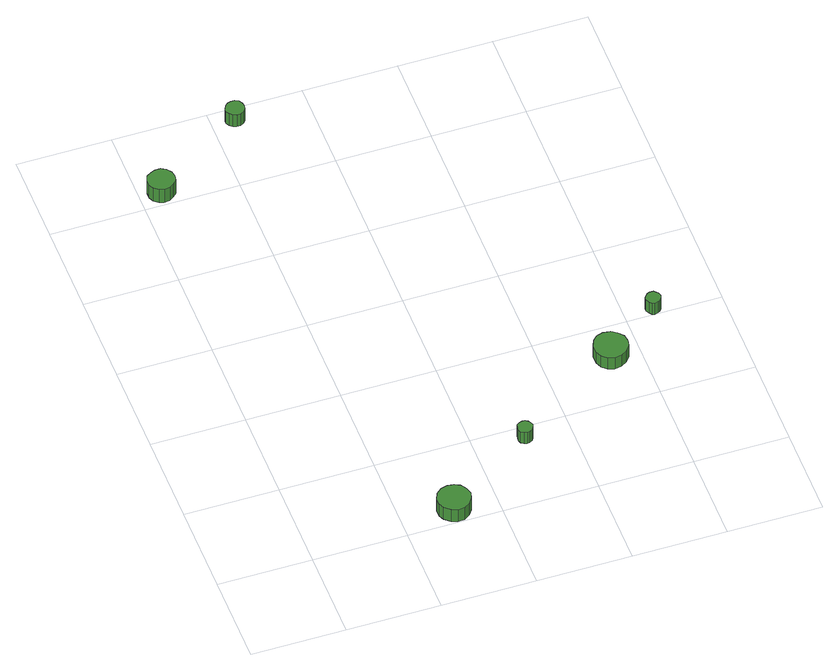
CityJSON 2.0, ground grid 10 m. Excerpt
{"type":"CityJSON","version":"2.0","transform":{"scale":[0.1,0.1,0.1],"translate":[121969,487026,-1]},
"CityObjects":{
"tree1":{"type":"SolitaryVegetationObject","attributes":{"function":"something"},"geometry":[{"type":"MultiSurface","lod":"1","boundaries":[[[0,1,2,3,4,5,6,7,8,9,10,11,12,13,14]],[[15,16,17,18,19,20,21,22,23,24,25,26,27,28,29]],[[0,29,28,1]],[[1,28,27,2]],[[2,27,26,3]],[[3,26,25,4]],[[4,25,24,5]],[[5,24,23,6]],[[6,23,22,7]],[[7,22,21,8]],[[8,21,20,9]],[[9,20,19,10]],[[10,19,18,11]],[[11,18,17,12]],[[12,17,16,13]],[[13,16,15,14]],[[14,15,29,0]]]}]},
"tree2":{"type":"SolitaryVegetationObject","attributes":{"function":"something"},"geometry":[{"type":"MultiSurface","lod":"1","boundaries":[[[30,31,32,33,34,35,36,37,38,39,40,41,42,43,44]],[[45,46,47,48,49,50,51,52,53,54,55,56,57,58,59]],[[30,59,58,31]],[[31,58,57,32]],[[32,57,56,33]],[[33,56,55,34]],[[34,55,54,35]],[[35,54,53,36]],[[36,53,52,37]],[[37,52,51,38]],[[38,51,50,39]],[[39,50,49,40]],[[40,49,48,41]],[[41,48,47,42]],[[42,47,46,43]],[[43,46,45,44]],[[44,45,59,30]]]}]},
"tree3":{"type":"SolitaryVegetationObject","attributes":{"function":"something"},"geometry":[{"type":"MultiSurface","lod":"1","boundaries":[[[60,61,62,63,64,65,66,67,68,69,70,71,72,73,74]],[[75,76,77,78,79,80,81,82,83,84,85,86,87,88,89]],[[60,89,88,61]],[[61,88,87,62]],[[62,87,86,63]],[[63,86,85,64]],[[64,85,84,65]],[[65,84,83,66]],[[66,83,82,67]],[[67,82,81,68]],[[68,81,80,69]],[[69,80,79,70]],[[70,79,78,71]],[[71,78,77,72]],[[72,77,76,73]],[[73,76,75,74]],[[74,75,89,60]]]}]},
"tree4":{"type":"SolitaryVegetationObject","attributes":{"function":"something"},"geometry":[{"type":"MultiSurface","lod":"1","boundaries":[[[90,91,92,93,94,95,96,97,98,99,100,101,102,103,104]],[[105,106,107,108,109,110,111,112,113,114,115,116,117,118,119]],[[90,119,118,91]],[[91,118,117,92]],[[92,117,116,93]],[[93,116,115,94]],[[94,115,114,95]],[[95,114,113,96]],[[96,113,112,97]],[[97,112,111,98]],[[98,111,110,99]],[[99,110,109,100]],[[100,109,108,101]],[[101,108,107,102]],[[102,107,106,103]],[[103,106,105,104]],[[104,105,119,90]]]}]},
"tree5":{"type":"SolitaryVegetationObject","attributes":{"function":"something"},"geometry":[{"type":"MultiSurface","lod":"1","boundaries":[[[120,121,122,123,124,125,126,127,128,129,130,131,132,133,134]],[[135,136,137,138,139,140,141,142,143,144,145,146,147,148,149]],[[120,149,148,121]],[[121,148,147,122]],[[122,147,146,123]],[[123,146,145,124]],[[124,145,144,125]],[[125,144,143,126]],[[126,143,142,127]],[[127,142,141,128]],[[128,141,140,129]],[[129,140,139,130]],[[130,139,138,131]],[[131,138,137,132]],[[132,137,136,133]],[[133,136,135,134]],[[134,135,149,120]]]}]},
"tree6":{"type":"SolitaryVegetationObject","attributes":{"function":"something"},"geometry":[{"type":"MultiSurface","lod":"1","boundaries":[[[150,151,152,153,154,155,156,157,158,159,160,161,162,163,164]],[[165,166,167,168,169,170,171,172,173,174,175,176,177,178,179]],[[150,179,178,151]],[[151,178,177,152]],[[152,177,176,153]],[[153,176,175,154]],[[154,175,174,155]],[[155,174,173,156]],[[156,173,172,157]],[[157,172,171,158]],[[158,171,170,159]],[[159,170,169,160]],[[160,169,168,161]],[[161,168,167,162]],[[162,167,166,163]],[[163,166,165,164]],[[164,165,179,150]]]}]}
},
"vertices":[
[172,18,25],[170,25,25],[166,31,25],[160,34,25],[153,35,25],[146,33,25],[140,28,25],[137,21,25],[137,14,25],[140,8,25],[146,3,25],[153,0,25],[160,1,25],[166,5,25],[170,11,25],[170,11,8],[166,5,8],[160,1,8],[153,0,8],[146,3,8],[140,8,8],[137,14,8],[137,21,8],[140,28,8],[146,33,8],[153,35,8],[160,34,8],[166,31,8],[170,25,8],[172,18,8],
[37,517,26],[36,523,26],[32,528,26],[27,531,26],[21,531,26],[16,529,26],[11,526,26],[9,520,26],[9,514,26],[11,509,26],[16,505,26],[21,503,26],[27,504,26],[32,507,26],[36,511,26],[36,511,7],[32,507,7],[27,504,7],[21,503,7],[16,505,7],[11,509,7],[9,514,7],[9,520,7],[11,526,7],[16,529,7],[21,531,7],[27,531,7],[32,528,7],[36,523,7],[37,517,7],
[261,85,24],[260,88,24],[258,91,24],[255,93,24],[252,93,24],[249,92,24],[246,90,24],[245,87,24],[245,83,24],[246,80,24],[249,78,24],[252,77,24],[255,77,24],[258,79,24],[260,82,24],[260,82,8],[258,79,8],[255,77,8],[252,77,8],[249,78,8],[246,80,8],[245,83,8],[245,87,8],[246,90,8],[249,92,8],[252,93,8],[255,93,8],[258,91,8],[260,88,8],[261,85,8],
[134,585,24],[133,589,24],[131,593,24],[127,595,24],[123,595,24],[119,594,24],[116,591,24],[114,587,24],[114,583,24],[116,580,24],[119,577,24],[123,576,24],[127,576,24],[131,578,24],[133,581,24],[133,581,7],[131,578,7],[127,576,7],[123,576,7],[119,577,7],[116,580,7],[114,583,7],[114,587,7],[116,591,7],[119,594,7],[123,595,7],[127,595,7],[131,593,7],[133,589,7],[134,585,7],
[387,161,24],[386,168,24],[381,174,24],[375,178,24],[367,179,24],[360,177,24],[355,172,24],[352,165,24],[352,157,24],[355,150,24],[360,145,24],[367,143,24],[375,144,24],[381,148,24],[386,154,24],[386,154,8],[381,148,8],[375,144,8],[367,143,8],[360,145,8],[355,150,8],[352,157,8],[352,165,8],[355,172,8],[360,177,8],[367,179,8],[375,178,8],[381,174,8],[386,168,8],[387,161,8],
[438,207,24],[437,211,24],[435,213,24],[433,215,24],[429,215,24],[426,214,24],[424,212,24],[422,209,24],[422,206,24],[424,203,24],[426,200,24],[429,199,24],[433,200,24],[435,201,24],[437,204,24],[437,204,8],[435,201,8],[433,200,8],[429,199,8],[426,200,8],[424,203,8],[422,206,8],[422,209,8],[424,212,8],[426,214,8],[429,215,8],[433,215,8],[435,213,8],[437,211,8],[438,207,8]
]}
